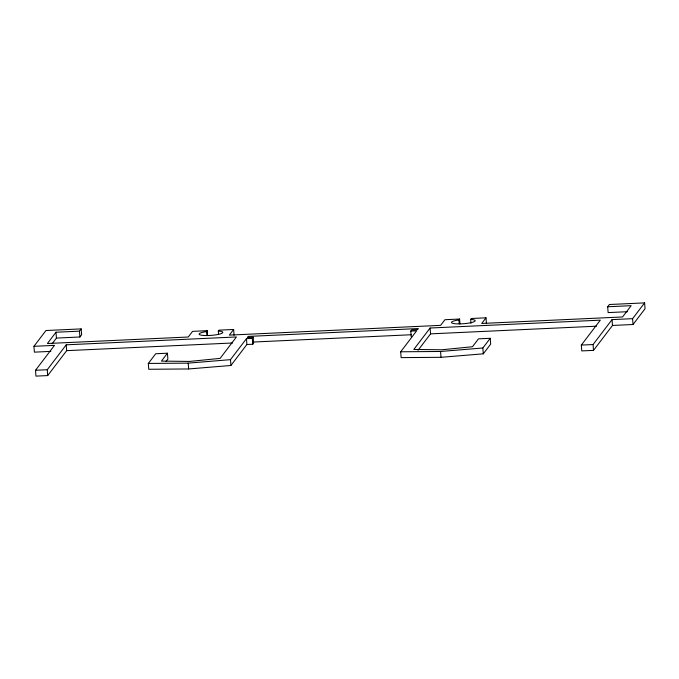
<?xml version="1.0" encoding="UTF-8"?>
<svg xmlns="http://www.w3.org/2000/svg" width="679" height="679" viewBox="0 0 679 679"><rect width="100%" height="100%" fill="white"/><g stroke="black" fill="none" stroke-linecap="round" stroke-linejoin="round"><path stroke-width="1.02" d="M50.823 351.382L34.391 352.146L33.95 346.315L45.968 330.52L81.183 328.899L81.624 334.73L79.901 336.988L56.433 338.074L52.139 343.71M81.183 328.899L79.468 331.157L55.992 332.235L47.403 343.515L188.261 337.013L192.556 331.369L207.231 330.69L207.596 335.553M411.228 336.92L410.787 331.089L411.644 329.96L417.517 329.688L418.374 328.56L248.166 336.419L247.309 337.548L253.182 337.276L252.325 338.405L246.452 338.677L246.893 344.508L230.919 365.48L188.635 368.96L148.752 369.274L148.319 363.443L155.703 353.751L167.441 353.207L161.432 361.101L189.483 361.432L220.123 358.385L236.428 336.962L66.228 344.822L66.669 350.653L47.691 375.58L35.953 376.115L35.52 370.284L54.49 345.365L33.95 346.315M47.691 375.58L47.258 369.741L66.228 344.822M166.075 361.406L167.874 359.038L167.441 353.207M234.077 335.307L233.635 329.476L218.969 330.155L218.307 331.021A11.899 2.147 -4.3 0 1 218.842 334.28A11.899 2.147 -4.3 0 1 200.857 335.103A11.899 2.147 -4.3 0 1 206.569 331.564L207.231 330.69M233.635 329.476L229.349 335.112L440.629 325.36L444.923 319.716L459.598 319.037L459.963 323.9M230.919 365.48L230.487 359.649L246.452 338.677M246.893 344.508L252.758 344.236L253.615 343.107L253.182 337.276M627.515 311.703L608.121 312.595L607.68 306.764L609.394 304.506L644.609 302.885L632.59 318.672L612.051 319.614L612.492 325.453L593.514 350.372L581.776 350.916L581.334 345.085L600.312 320.157L430.113 328.016L413.8 349.447L441.859 349.778L472.491 346.731L478.5 338.838L490.238 338.303L490.671 344.134L483.295 353.827L441.002 357.307L401.128 357.621L400.686 351.79L416.651 330.817L410.787 331.089M418.001 350.33L430.545 333.856L430.113 328.016M486.444 323.654L486.003 317.823L471.336 318.502L470.674 319.368A11.899 2.147 -4.3 0 1 471.209 322.627A11.899 2.147 -4.3 0 1 453.224 323.45A11.899 2.147 -4.3 0 1 458.936 319.911L459.598 319.037M486.003 317.823L481.717 323.459L622.567 316.957L631.156 305.677L607.68 306.764M483.295 353.827L482.854 347.996L490.238 338.303M593.514 350.372L593.073 344.542L612.051 319.614M612.492 325.453L633.032 324.503L645.05 308.716L644.609 302.885M148.319 363.443L188.202 363.129L230.487 359.649M400.686 351.79L440.569 351.476L482.854 347.996M66.669 350.653L232.642 342.988M252.834 342.055L411.415 334.739M430.545 333.856L596.518 326.192M35.52 370.284L47.258 369.741M581.334 345.085L593.073 344.542M632.59 318.672L633.032 324.503M470.674 319.368L470.971 323.255M458.936 319.911L459.233 323.798M440.569 351.476L441.002 357.307M252.325 338.405L252.758 344.236M218.307 331.021L218.528 333.932M206.569 331.564L206.857 335.451M188.202 363.129L188.635 368.96M79.468 331.157L79.901 336.988M55.992 332.235L56.433 338.074"/></g></svg>
